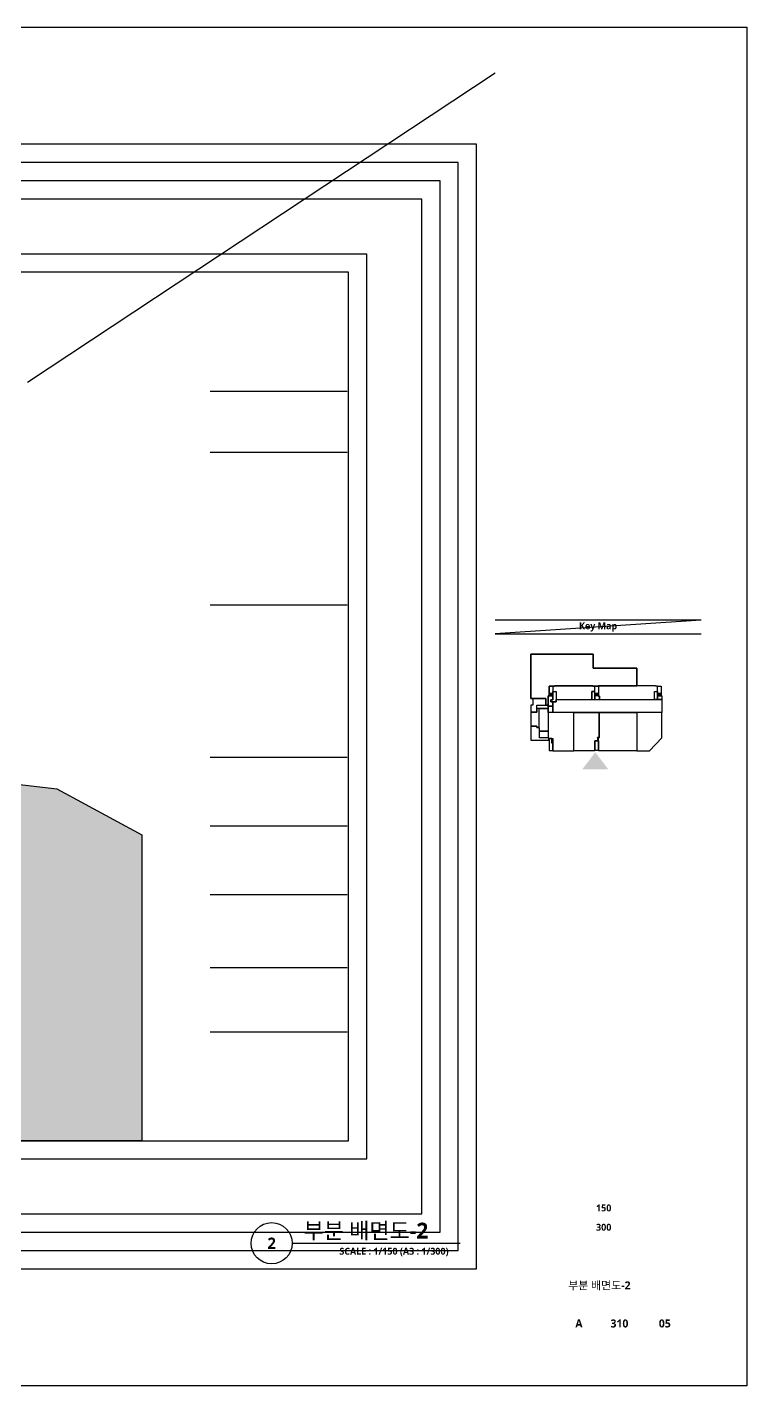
# Model space of a CAD drawing. Header units: millimetres. Extents: x 0 to 190005487, y 0 to 455456909.
# Drawn here: x 204824 to 252000, y 89100 to 178200 of the extents above; entities that cross this region are included whole.
import ezdxf
from ezdxf.enums import TextEntityAlignment as Align

# ---------------------------------------------------------------- set-up
doc = ezdxf.new("R2010")
doc.units = ezdxf.units.MM
doc.header["$LTSCALE"] = 150
doc.header["$MEASUREMENT"] = 0
doc.linetypes.add('CEN', pattern=[62, 60, -1, 0, -1])
doc.layers.get('0').update_dxf_attribs({"linetype": 'CONTINUOUS'})
for name, color, linetype in [('A-ANNO-GRA1', 7, 'CONTINUOUS'), ('A-ANNO-KEY', 7, 'CONTINUOUS'), ('A-ANNO-NOTE', 7, 'CONTINUOUS'), ('A-ANNO-TITL', 7, 'CONTINUOUS'), ('A-CEN', 1, 'CEN'), ('A-FLOR-ROOF', 3, 'CONTINUOUS'), ('A-SECT-SOIL-PAT1', 253, 'CONTINUOUS'), ('AA-XXXX-TXT1', 2, 'CONTINUOUS')]:
    doc.layers.add(name, color=color, linetype=linetype)
doc.layers.add('Defpoint', color=161, linetype='CONTINUOUS', plot=False)
doc.styles.add('SH_대대리576', font='NanumGothicBold.ttf')

# ---------------------------------------------------------------- blocks, each defined once
blk = doc.blocks.new('*U4463')
at = {"layer": 'A-ANNO-TITL'}
blk.add_line((0, 0), (3667, 0), dxfattribs=at)
blk.add_circle((-450, 0), 450, dxfattribs=at)
at = {"layer": 'AA-XXXX-TXT1', "style": 'SH_대대리576'}
blk.add_attdef('DWG.TITLE', (250, 100), '', height=350, dxfattribs=at)
at = {"layer": 'AA-XXXX-TXT1', "color": 7, "style": 'SH_대대리576'}
blk.add_attdef('NO1', text='', height=300, dxfattribs=at).set_placement((-450, 0), align=Align.MIDDLE)
at = {"layer": 'AA-XXXX-TXT1', "style": 'SH_대대리576'}
blk.add_attdef('SCALE', text='', height=150, dxfattribs=at).set_placement((3417, -100), align=Align.TOP_RIGHT)
blk = doc.blocks.new('G$C28DF506D')
blk.add_lwpolyline([(0, 3255), (0, 1425), (2340, 1425), (2340, 1725), (2265, 1725), (2265, 1740), (1155, 1740), (1155, 3030), (1095, 3030), (1095, 3060), (765, 3060), (765, 3255)], close=True)
at = {"layer": 'A-ANNO-KEY'}
for p, q in [((2902, 7538), (2423, 7223)), ((2423, 7538), (2902, 7223)), ((8377, 7538), (8857, 7223)), ((8857, 7538), (8377, 7223)), ((16627, 7223), (17108, 7538)), ((16627, 7538), (17108, 7223)), ((2760, 1012), (2902, 1642)), ((2760, 1642), (2902, 1012)), ((8745, 1327), (8884, 1770)), ((8884, 1327), (8745, 1770))]:
    blk.add_line(p, q, dxfattribs=at)
for points in [[(13890, 10845), (8190, 10845), (8190, 12720), (7290, 12720), (0, 12720), (0, 6900), (195, 6900), (270, 6900), (1950, 6900), (1950, 6015), (2265, 6015), (2265, 7223), (2423, 7223), (2423, 7538), (2423, 8505), (2902, 8505), (3165, 8505), (3165, 8550), (8115, 8550), (8115, 8505), (8377, 8505), (8865, 8505), (8865, 8550), (13890, 8550)], [(8190, 12720), (7290, 12720), (0, 12720), (0, 6900), (195, 6900), (270, 6900), (1950, 6900), (1950, 6015), (2265, 6015), (2265, 7223), (2423, 7223), (2423, 8505), (3165, 8505), (3165, 8550), (8115, 8550), (8115, 8505), (8865, 8505), (8865, 8550), (13890, 8550), (13890, 10845), (8190, 10845)], [(2265, 7223), (2902, 7223), (2902, 6722), (2635, 6722), (2635, 6434), (2902, 6434), (2902, 5864), (2265, 5864)], [(2423, 8505), (2902, 8505), (2902, 7538), (2423, 7538)], [(2902, 7223), (2423, 7223), (2423, 7538), (2902, 7538)], [(2635, 6434), (2635, 6722), (2902, 6722), (2902, 7788), (3300, 7788), (3300, 6750), (3300, 6750), (3300, 6434), (2902, 6434), (2902, 6434)], [(2902, 8505), (2902, 7788), (3300, 7788), (3300, 6750), (7980, 6750), (7980, 7788), (8377, 7788), (8377, 8505), (8115, 8505), (8115, 8550), (3165, 8550), (3165, 8505)], [(7980, 6754), (8377, 6754), (8377, 7788), (7980, 7788)], [(8377, 8505), (8857, 8505), (8857, 7538), (8377, 7538)], [(8377, 7538), (8857, 7538), (8857, 7223), (8377, 7223)], [(8377, 7223), (8377, 6754), (9015, 6754), (9015, 7204), (8857, 7204), (8857, 7223)], [(8865, 8550), (8865, 8505), (8857, 8505), (8857, 7204), (9015, 7204), (9015, 6750), (16230, 6750), (16230, 7788), (16627, 7788), (16627, 8505), (16365, 8505), (16365, 8550)], [(16627, 6754), (16230, 6754), (16230, 7788), (16627, 7788)], [(16627, 8505), (17108, 8505), (17108, 7538), (16627, 7538)], [(16627, 7538), (17108, 7538), (17108, 7223), (16627, 7223)], [(16627, 7223), (17190, 7223), (17190, 6754), (16627, 6754)], [(0, 6015), (0, 5100), (765, 5100), (765, 6015), (1950, 6015), (1950, 6900), (270, 6900), (270, 6015)], [(0, 5100), (0, 3255), (765, 3255), (765, 3060), (1095, 3060), (1095, 5580), (765, 5580), (765, 5100), (0, 5100)], [(765, 6015), (2265, 6015), (2265, 5580), (765, 5580)], [(1155, 2580), (1155, 3030), (1095, 3030), (1095, 5580), (2265, 5580), (2265, 2580)], [(2265, 5864), (2902, 5864), (2902, 5070), (2265, 5070)], [(2902, 5070), (2902, 6434), (3300, 6434), (3300, 6750), (7980, 6750), (7980, 6754), (9015, 6754), (9015, 6750), (16230, 6750), (16230, 6754), (17190, 6754), (17190, 5070)], [(2265, 1740), (2265, 1725), (2340, 1725), (2340, 1642), (2902, 1642), (2902, 0), (5640, 0), (5640, 5070), (2265, 5070)], [(2265, 1740), (2265, 1725), (2340, 1725), (2340, 1642), (2902, 1642), (2902, 0), (5640, 0), (5640, 5070), (2265, 5070)], [(8745, 1770), (8745, 1327), (8377, 1327), (8377, 0), (5640, 0), (5640, 5070), (8940, 5070), (8940, 1770), (8745, 1770)], [(8940, 1725), (8940, 5070), (13890, 5070), (13890, 0), (8857, 0), (8857, 1327), (8884, 1327), (8884, 1725), (8940, 1725)], [(13890, 5070), (13890, 0), (15540, 0), (17190, 1725), (17190, 5070)], [(1155, 2580), (2265, 2580), (2265, 1740), (1155, 1740), (1155, 2580)], [(2760, 1642), (2423, 1642), (2423, 82), (2902, 82), (2902, 1012), (2760, 1012)], [(8857, 82), (8377, 82), (8377, 1327), (8857, 1327)], [(8745, 1327), (8884, 1327), (8884, 1725), (8940, 1725), (8940, 1770), (8745, 1770)]]:
    blk.add_lwpolyline(points, close=True, dxfattribs=at)
blk.add_lwpolyline([(8865, 8505), (8115, 8505), (8115, 8550), (3165, 8550), (3165, 8505), (2423, 8505), (2423, 7223), (2265, 7223), (2265, 6015), (1950, 6015), (1950, 6900), (270, 6900), (270, 6900), (195, 6900), (0, 6900), (0, 12720), (7290, 12720), (7290, 12720), (8190, 12720), (8190, 10845), (8190, 10845), (8190, 10845), (13890, 10845), (13890, 8550), (8865, 8550)], dxfattribs=at)

msp = doc.modelspace()

# ---------------------------------------------------------------- hatches: boundary and pattern name
at = {"layer": 'A-SECT-SOIL-PAT1', "transparency": 33554687}
h = msp.add_hatch(color=256, dxfattribs=at)
h.dxf.hatch_style = 1
h.paths.add_polyline_path([(141012.4, 129223.6), (198498.9, 129223.6), (202635.1, 128733.6), (206771.3, 128243.6), (212329.1, 125223.6), (212329.1, 105176.4), (141012.4, 105176.4)])

# ---------------------------------------------------------------- linework, layer by layer
at = {"layer": 'A-ANNO-GRA1'}
for p, q in [((249000, 139315.3), (235500, 139315.3)), ((235500, 138415.3), (249000, 138415.3))]:
    msp.add_line(p, q, dxfattribs=at)
at = {"layer": 'A-CEN'}
for p, q in [((216810.7, 154323.6), (225887.6, 154323.6)), ((216810.7, 150323.6), (225887.6, 150323.6)), ((216810.7, 140323.6), (225887.6, 140323.6)), ((216810.7, 130323.6), (225887.6, 130323.6)), ((216810.7, 125823.6), (225887.6, 125823.6)), ((216810.7, 121323.6), (225887.6, 121323.6)), ((216810.7, 116523.6), (225887.6, 116523.6)), ((216810.7, 112323.6), (225887.6, 112323.6))]:
    msp.add_line(p, q, dxfattribs=at)
at = {"layer": 'A-FLOR-ROOF'}
msp.add_solid([(242065.7, 130643.7), (241213.5, 129533.1), (242917.9, 129533.1), (241213.5, 129533.1)], dxfattribs=at)
at = {"layer": 'A-SECT-SOIL-PAT1'}
msp.add_lwpolyline([(141012.4, 129223.6), (198498.9, 129223.6), (202635.1, 128733.6), (206771.3, 128243.6), (212329.1, 125223.6), (212329.1, 105176.4), (141012.4, 105176.4)], close=True, dxfattribs=at)
at = {"layer": 'Defpoint'}
msp.add_line((249000, 139315.3), (235500, 138415.3), dxfattribs=at)
for points in [[(126000, 178200), (252000, 178200), (252000, 89100), (126000, 89100)], [(132612.4, 96776.4), (234287.6, 96776.4), (234287.6, 170523.6), (132612.4, 170523.6)], [(133812.4, 97976.4), (233087.6, 97976.4), (233087.6, 169323.6), (133812.4, 169323.6)], [(135012.4, 99176.4), (231887.6, 99176.4), (231887.6, 168123.6), (135012.4, 168123.6)], [(136212.4, 100376.4), (230687.6, 100376.4), (230687.6, 166923.6), (136212.4, 166923.6)], [(139812.4, 103976.4), (227087.6, 103976.4), (227087.6, 163323.6), (139812.4, 163323.6)], [(141012.4, 105176.4), (225887.6, 105176.4), (225887.6, 162123.6), (141012.4, 162123.6)]]:
    msp.add_lwpolyline(points, close=True, dxfattribs=at)
msp.add_lwpolyline([(204848.9, 154923.6), (235500, 175200)], dxfattribs=at)

# ---------------------------------------------------------------- block references
at = {"xscale": 0.5, "yscale": 0.5, "zscale": 0.5}
msp.add_blockref('G$C28DF506D', (237841.9, 130732.1), dxfattribs=at)
ref = msp.add_blockref('*U4463', (222199.9, 98450), dxfattribs=dict(xscale=3, yscale=3, zscale=3))
ref.add_attrib('SCALE', 'SCALE : 1/150 (A3 : 1/300)', dxfattribs={"layer": 'A-ANNO-TITL', "height": 450, "style": 'SH_대대리576'}).set_placement((232450, 98150), align=Align.TOP_RIGHT)
ref.add_attrib('DWG.TITLE', '부분 배면도-2', (222949.9, 98750), dxfattribs={"layer": 'A-ANNO-TITL', "height": 1050, "style": 'SH_대대리576'})
ref.add_attrib('NO1', '2', dxfattribs={"layer": 'A-ANNO-TITL', "color": 7, "height": 750, "style": 'SH_대대리576'}).set_placement((220849.9, 98450), align=Align.MIDDLE)

# ---------------------------------------------------------------- texts
at = {"layer": 'A-ANNO-NOTE', "style": 'SH_대대리576'}
msp.add_text('Key Map', height=450, dxfattribs=at).set_placement((242250, 138865.3), align=Align.MIDDLE)
at = {"layer": 'A-ANNO-TITL', "style": 'SH_대대리576'}
for s, height, p in [('150', 450, (242617.8, 100766.7)), ('300', 450, (242617.8, 99500.1)), ('부분 배면도-2', 525, (242335.1, 95695.9)), ('A', 525, (240993.8, 93190.6)), ('310', 525, (243650.4, 93190.6)), ('05', 525, (246623.6, 93190.6))]:
    msp.add_text(s, height=height, dxfattribs=at).set_placement(p, align=Align.MIDDLE)

doc.saveas('drawing.dxf')
